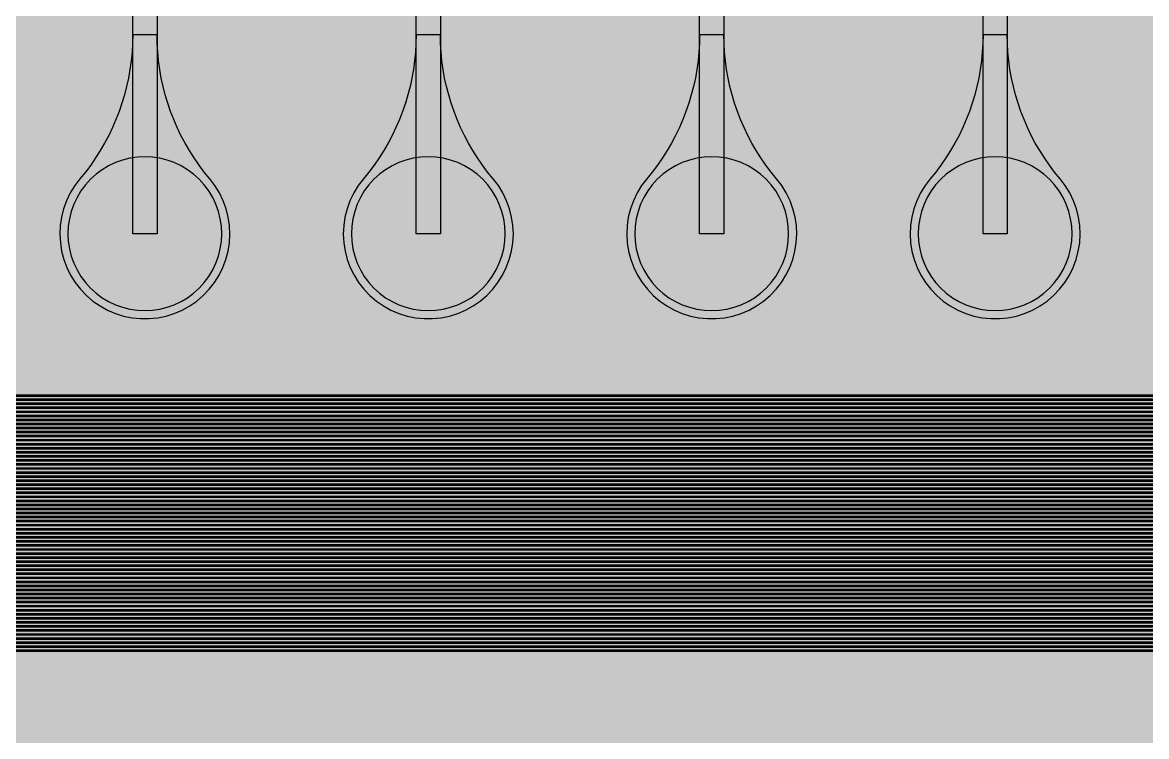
# Model space of a CAD drawing. Header units: metres. Extents: x -7220 to 10980, y -29667 to 1833.
# Drawn here: x -5383 to -3995, y -25514 to -24632 of the extents above; entities that cross this region are included whole.
import ezdxf

# ---------------------------------------------------------------- set-up
doc = ezdxf.new("R2010")
doc.units = ezdxf.units.M
for name, color, linetype in [('Metal1', 4, 'CONTINUOUS'), ('Polyimide', 7, 'CONTINUOUS'), ('Polyimide_Negative', 5, 'CONTINUOUS')]:
    doc.layers.add(name, color=color, linetype=linetype)

msp = doc.modelspace()

# ---------------------------------------------------------------- hatches: boundary and pattern name
at = {"layer": 'Polyimide'}
msp.add_hatch(color=7, dxfattribs=at).paths.add_polyline_path([(4099.4, -13861.6), (4142.6, -14152.8), (4214.2, -14438.4), (4313.4, -14715.5), (4439.2, -14981.7), (4590.6, -15234.2), (4766, -15470.7), (4963.7, -15688.8), (5181.8, -15886.5), (5418.3, -16061.9), (5670.8, -16213.3), (5936.9, -16339.1), (6214.1, -16438.3), (6499.7, -16509.9), (6790.9, -16553.1), (7085, -16567.5), (9980.4, -16567.5), (10058.8, -16571.4), (10136.4, -16582.9), (10212.6, -16601.9), (10286.5, -16628.4), (10357.5, -16662), (10424.8, -16702.3), (10487.9, -16749.1), (10546.1, -16801.8), (10598.8, -16860), (10645.6, -16923), (10685.9, -16990.4), (10719.5, -17061.4), (10745.9, -17135.3), (10765, -17211.4), (10776.5, -17289.1), (10780.4, -17367.5), (10780.4, -21957.3), (10741.6, -22012.9), (10706, -22070.6), (10673.6, -22130.1), (10644.5, -22191.4), (10618.9, -22254.2), (10596.8, -22318.2), (10578.3, -22383.5), (10563.4, -22449.6), (10552.2, -22516.5), (10544.7, -22583.8), (10541, -22651.5), (10541, -22719.3), (10544.7, -22787), (10552.2, -22854.4), (10563.4, -22921.2), (10578.3, -22987.4), (10596.8, -23052.6), (10618.9, -23116.7), (10644.5, -23179.5), (10673.6, -23240.7), (10706, -23300.3), (10741.6, -23357.9), (10780.4, -23413.5), (10780.4, -28667.5), (10776.5, -28745.9), (10765, -28823.6), (10745.9, -28899.7), (10719.5, -28973.6), (10685.9, -29044.6), (10645.6, -29112), (10598.8, -29175), (10546.1, -29233.2), (10487.9, -29285.9), (10424.8, -29332.7), (10357.5, -29373), (10286.5, -29406.6), (10212.6, -29433.1), (10136.4, -29452.1), (10058.8, -29463.6), (9980.4, -29467.5), (-6219.6, -29467.5), (-6298, -29463.6), (-6375.7, -29452.1), (-6451.9, -29433.1), (-6525.8, -29406.6), (-6596.7, -29373), (-6664.1, -29332.7), (-6727.1, -29285.9), (-6785.3, -29233.2), (-6838, -29175), (-6884.8, -29112), (-6925.2, -29044.6), (-6958.7, -28973.6), (-6985.2, -28899.7), (-7004.3, -28823.6), (-7015.8, -28745.9), (-7019.6, -28667.5), (-7019.6, -23426.3), (-6979.4, -23370.1), (-6942.3, -23311.6), (-6908.7, -23251.2), (-6878.5, -23189), (-6851.8, -23125.1), (-6828.8, -23059.9), (-6809.5, -22993.4), (-6794, -22926), (-6782.4, -22857.8), (-6774.6, -22789.1), (-6770.7, -22720), (-6770.7, -22650.8), (-6774.6, -22581.8), (-6782.4, -22513), (-6794, -22444.8), (-6809.5, -22377.4), (-6828.8, -22311), (-6851.8, -22245.7), (-6878.5, -22181.9), (-6908.7, -22119.7), (-6942.3, -22059.2), (-6979.4, -22000.8), (-7019.6, -21944.5), (-7019.6, -17367.5), (-7015.8, -17289.1), (-7004.3, -17211.4), (-6985.2, -17135.3), (-6958.7, -17061.4), (-6925.2, -16990.4), (-6884.8, -16923), (-6838, -16860), (-6785.3, -16801.8), (-6727.1, -16749.1), (-6664.1, -16702.3), (-6596.7, -16662), (-6525.8, -16628.4), (-6451.9, -16601.9), (-6375.7, -16582.9), (-6298, -16571.4), (-6219.6, -16567.5), (-3314, -16567.5), (-3019.9, -16553.1), (-2728.7, -16509.9), (-2443.1, -16438.3), (-2165.9, -16339.1), (-1899.8, -16213.3), (-1647.3, -16061.9), (-1410.8, -15886.5), (-1192.7, -15688.8), (-995, -15470.7), (-819.6, -15234.2), (-668.2, -14981.7), (-542.4, -14715.5), (-443.2, -14438.4), (-371.6, -14152.8), (-328.4, -13861.6), (-314, -13567.5), (-314, -13373.5), (-317.5, -13328.1), (-327.7, -13283.8), (-344.6, -13241.5), (-367.6, -13202.3), (-396.4, -13167), (-430.1, -13136.5), (-468, -13111.4), (-509.3, -13092.3), (-509.3, -13092.3), (-578.2, -13061.3), (-642.2, -13021.2), (-700.3, -12973), (-751.3, -12917.3), (-794.4, -12855.3), (-828.7, -12788.1), (-853.7, -12716.8), (-868.9, -12642.8), (-874, -12567.5), (-868.9, -12492.2), (-853.7, -12418.2), (-828.7, -12346.9), (-794.4, -12279.7), (-751.3, -12217.7), (-700.3, -12162), (-642.2, -12113.8), (-578.2, -12073.7), (-509.3, -12042.7), (-509.3, -12042.7), (-468, -12023.6), (-430.1, -11998.5), (-396.4, -11968), (-367.6, -11932.7), (-344.6, -11893.5), (-327.7, -11851.2), (-317.5, -11806.9), (-314, -11761.5), (-314, -11074.3), (-317.5, -11028.9), (-327.7, -10984.6), (-344.6, -10942.4), (-367.6, -10903.1), (-396.4, -10867.8), (-430.1, -10837.3), (-468, -10812.2), (-509.3, -10793.2), (-509.3, -10793.2), (-578.2, -10762.1), (-642.2, -10722.1), (-700.3, -10673.8), (-751.3, -10618.1), (-794.4, -10556.1), (-828.7, -10488.9), (-853.7, -10417.6), (-868.9, -10343.7), (-874, -10268.3), (-868.9, -10193), (-853.7, -10119), (-828.7, -10047.8), (-794.4, -9980.5), (-751.3, -9918.5), (-700.3, -9862.9), (-642.2, -9814.6), (-578.2, -9774.6), (-509.3, -9743.5), (-509.3, -9743.5), (-468, -9724.5), (-430.1, -9699.4), (-396.4, -9668.8), (-367.6, -9633.5), (-344.6, -9594.3), (-327.7, -9552), (-317.5, -9507.7), (-314, -9462.4), (-314, -8775.1), (-317.5, -8729.8), (-327.7, -8685.5), (-344.6, -8643.2), (-367.6, -8604), (-396.4, -8568.7), (-430.1, -8538.1), (-468, -8513), (-509.3, -8494), (-509.3, -8494), (-578.2, -8462.9), (-642.2, -8422.9), (-700.3, -8374.6), (-751.3, -8319), (-794.4, -8257), (-828.7, -8189.7), (-853.7, -8118.5), (-868.9, -8044.5), (-874, -7969.2), (-868.9, -7893.8), (-853.7, -7819.9), (-828.7, -7748.6), (-794.4, -7681.4), (-751.3, -7619.4), (-700.3, -7563.7), (-642.2, -7515.4), (-578.2, -7475.4), (-509.3, -7444.3), (-509.3, -7444.3), (-468, -7425.3), (-430.1, -7400.2), (-396.4, -7369.7), (-367.6, -7334.4), (-344.6, -7295.1), (-327.7, -7252.9), (-317.5, -7208.6), (-314, -7163.2), (-314, -6476), (-317.5, -6430.6), (-327.7, -6386.3), (-344.6, -6344), (-367.6, -6304.8), (-396.4, -6269.5), (-430.1, -6239), (-468, -6213.9), (-509.3, -6194.8), (-509.3, -6194.8), (-578.2, -6163.8), (-642.2, -6123.7), (-700.3, -6075.5), (-751.3, -6019.8), (-794.4, -5957.8), (-828.7, -5890.6), (-853.7, -5819.3), (-868.9, -5745.3), (-874, -5670), (-868.9, -5594.7), (-853.7, -5520.7), (-828.7, -5449.4), (-794.4, -5382.2), (-751.3, -5320.2), (-700.3, -5264.5), (-642.2, -5216.3), (-578.2, -5176.2), (-509.3, -5145.2), (-509.3, -5145.2), (-468, -5126.1), (-430.1, -5101), (-396.4, -5070.5), (-367.6, -5035.2), (-344.6, -4996), (-327.7, -4953.7), (-317.5, -4909.4), (-314, -4864), (-314, 380), (-314, 1532.5), (-269, 1532.5), (-268.8, 1525.6), (-268.1, 1518.8), (-267, 1512), (-265.4, 1505.3), (-263.4, 1498.7), (-261, 1492.3), (-258.2, 1486.1), (-254.9, 1480), (-251.3, 1474.2), (-247.3, 1468.6), (-242.9, 1463.3), (-238.2, 1458.3), (-233.2, 1453.6), (-227.9, 1449.2), (-222.3, 1445.2), (-216.5, 1441.6), (-210.4, 1438.3), (-204.2, 1435.5), (-197.8, 1433.1), (-191.2, 1431.1), (-184.5, 1429.5), (-177.7, 1428.4), (-170.9, 1427.7), (-164, 1427.5), (-157.1, 1427.7), (-150.3, 1428.4), (-143.5, 1429.5), (-136.8, 1431.1), (-130.2, 1433.1), (-123.8, 1435.5), (-117.6, 1438.3), (-111.5, 1441.6), (-105.7, 1445.2), (-100.1, 1449.2), (-94.8, 1453.6), (-89.8, 1458.3), (-85.1, 1463.3), (-80.7, 1468.6), (-76.7, 1474.2), (-73.1, 1480), (-69.8, 1486.1), (-67, 1492.3), (-64.6, 1498.7), (-62.6, 1505.3), (-61, 1512), (-59.9, 1518.8), (-59.2, 1525.6), (-59, 1532.5), (1786, 1532.5), (3835, 1532.5), (3835.2, 1539), (3835.9, 1545.6), (3836.9, 1552), (3838.4, 1558.4), (3840.3, 1564.6), (3842.6, 1570.8), (3845.3, 1576.7), (3848.4, 1582.5), (3851.9, 1588.1), (3855.7, 1593.4), (3859.8, 1598.4), (3864.3, 1603.2), (3869.1, 1607.7), (3874.1, 1611.8), (3879.4, 1615.6), (3885, 1619.1), (3890.8, 1622.2), (3896.7, 1624.9), (3902.9, 1627.2), (3909.1, 1629.1), (3915.5, 1630.6), (3921.9, 1631.6), (3928.5, 1632.3), (3935, 1632.5), (3941.5, 1632.3), (3948.1, 1631.6), (3954.5, 1630.6), (3960.9, 1629.1), (3967.1, 1627.2), (3973.3, 1624.9), (3979.2, 1622.2), (3985, 1619.1), (3990.6, 1615.6), (3995.9, 1611.8), (4000.9, 1607.7), (4005.7, 1603.2), (4010.2, 1598.4), (4014.3, 1593.4), (4018.1, 1588.1), (4021.6, 1582.5), (4024.7, 1576.7), (4027.4, 1570.8), (4029.7, 1564.6), (4031.6, 1558.4), (4033.1, 1552), (4034.1, 1545.6), (4034.8, 1539), (4035, 1532.5), (4085, 1532.5), (4085, 380), (4085, 330), (4085, -4864), (4088.5, -4909.4), (4098.7, -4953.7), (4115.6, -4996), (4138.6, -5035.2), (4167.4, -5070.5), (4201.1, -5101), (4239, -5126.1), (4280.3, -5145.2), (4280.3, -5145.2), (4349.2, -5176.2), (4413.2, -5216.3), (4471.3, -5264.5), (4522.3, -5320.2), (4565.4, -5382.2), (4599.7, -5449.4), (4624.7, -5520.7), (4639.9, -5594.7), (4645, -5670), (4639.9, -5745.3), (4624.7, -5819.3), (4599.7, -5890.6), (4565.4, -5957.8), (4522.3, -6019.8), (4471.3, -6075.5), (4413.2, -6123.7), (4349.2, -6163.8), (4280.3, -6194.8), (4239, -6213.9), (4201.1, -6239), (4167.4, -6269.5), (4138.6, -6304.8), (4115.6, -6344), (4098.7, -6386.3), (4088.5, -6430.6), (4085, -6476), (4085, -13567.5), (4099.4, -13861.6)])

# ---------------------------------------------------------------- linework, layer by layer
at = {"layer": 'Metal1'}
for points in [[(1558.9, -18191.7), (1558.9, -25377.9), (1528.3, -25408.5), (-6017.5, -25408.5), (-6048.1, -25377.9), (-6048.1, -22796.6), (-6017.5, -22766), (21.9, -22766), (69.5, -22789.8), (128.8, -22884.6), (206.2, -23035.7), (179.5, -23049.3), (102.1, -22898.3), (61.2, -22797.5), (21.4, -22768), (-6016.7, -22768), (-6046.1, -22797.4), (-6046.1, -25377.1), (-6016.7, -25406.5), (1527.5, -25406.5), (1556.9, -25377.1), (1556.9, -18191.7)], [(1553.9, -18191.7), (1553.9, -25372.9), (1523.3, -25403.5), (-6012.5, -25403.5), (-6043.1, -25372.9), (-6043.1, -22801.6), (-6012.5, -22771), (-11.7, -22771), (21.8, -22800.4), (32.9, -22964.2), (32.9, -23782.5), (2.9, -23782.5), (2.9, -22964.2), (14, -22803.6), (-12.5, -22773), (-6011.7, -22773), (-6041.1, -22802.4), (-6041.1, -25372.1), (-6011.7, -25401.5), (1522.5, -25401.5), (1551.9, -25372.1), (1551.9, -18191.7)], [(1548.9, -18191.7), (1548.9, -25367.9), (1518.3, -25398.5), (-6007.5, -25398.5), (-6038.1, -25367.9), (-6038.1, -22806.6), (-6007.5, -22776), (-328.1, -22776), (-279.9, -22799.4), (-223.6, -22885.6), (-143.9, -23035.5), (-170.4, -23049.5), (-250.1, -22899.7), (-288.6, -22807.6), (-328.6, -22778), (-6006.7, -22778), (-6036.1, -22807.4), (-6036.1, -25367.1), (-6006.7, -25396.5), (1517.5, -25396.5), (1546.9, -25367.1), (1546.9, -18191.7)], [(1543.9, -18191.7), (1543.9, -25362.9), (1513.3, -25393.5), (-6002.5, -25393.5), (-6033.1, -25362.9), (-6033.1, -22811.6), (-6002.5, -22781), (-361.7, -22781), (-328.2, -22810.4), (-317.1, -22972.2), (-317.1, -23782.5), (-347.1, -23782.5), (-347.1, -22972.2), (-336.1, -22813.6), (-362.5, -22783), (-6001.7, -22783), (-6031.1, -22812.4), (-6031.1, -25362.1), (-6001.7, -25391.5), (1512.5, -25391.5), (1541.9, -25362.1), (1541.9, -18191.7)], [(1538.9, -18191.7), (1538.9, -25357.9), (1508.3, -25388.5), (-5997.5, -25388.5), (-6028.1, -25357.9), (-6028.1, -22816.6), (-5997.5, -22786), (-678.1, -22786), (-629.3, -22808.9), (-576.1, -22886.7), (-494, -23035.2), (-520.3, -23049.8), (-602.3, -22901.2), (-638.3, -22817.6), (-678.6, -22788), (-5996.7, -22788), (-6026.1, -22817.4), (-6026.1, -25357.1), (-5996.7, -25386.5), (1507.5, -25386.5), (1536.9, -25357.1), (1536.9, -18191.7)], [(1533.9, -18191.7), (1533.9, -25352.9), (1503.3, -25383.5), (-5992.5, -25383.5), (-6023.1, -25352.9), (-6023.1, -22821.6), (-5992.5, -22791), (-711.7, -22791), (-678.2, -22820.4), (-667.1, -22980.2), (-667.1, -23782.5), (-697.1, -23782.5), (-697.1, -22980.2), (-686.1, -22823.6), (-712.5, -22793), (-5991.7, -22793), (-6021.1, -22822.4), (-6021.1, -25352.1), (-5991.7, -25381.5), (1502.5, -25381.5), (1531.9, -25352.1), (1531.9, -18191.7)], [(1528.9, -18191.7), (1528.9, -25347.9), (1498.3, -25378.5), (-5987.5, -25378.5), (-6018.1, -25347.9), (-6018.1, -22826.6), (-5987.5, -22796), (-1028.1, -22796), (-978.7, -22818.3), (-928.7, -22887.9), (-844.1, -23035), (-870.1, -23050), (-954.7, -22902.9), (-988, -22827.7), (-1028.6, -22798), (-5986.7, -22798), (-6016.1, -22827.4), (-6016.1, -25347.1), (-5986.7, -25376.5), (1497.5, -25376.5), (1526.9, -25347.1), (1526.9, -18191.7)], [(1523.9, -18191.7), (1523.9, -25342.9), (1493.3, -25373.5), (-5982.5, -25373.5), (-6013.1, -25342.9), (-6013.1, -22831.6), (-5982.5, -22801), (-1061.7, -22801), (-1028.1, -22830.3), (-1017.1, -22988.2), (-1017.1, -23782.5), (-1047.1, -23782.5), (-1047.1, -22988.2), (-1036.1, -22833.7), (-1062.5, -22803), (-5981.7, -22803), (-6011.1, -22832.4), (-6011.1, -25342.1), (-5981.7, -25371.5), (1492.5, -25371.5), (1521.9, -25342.1), (1521.9, -18191.7)], [(1518.9, -18191.7), (1518.9, -25337.9), (1488.3, -25368.5), (-5977.5, -25368.5), (-6008.1, -25337.9), (-6008.1, -22836.6), (-5977.5, -22806), (-1378.1, -22806), (-1328, -22827.7), (-1281.5, -22889.2), (-1194.3, -23034.8), (-1220, -23050.2), (-1307.3, -22904.7), (-1337.8, -22837.7), (-1378.6, -22808), (-5976.7, -22808), (-6006.1, -22837.4), (-6006.1, -25337.1), (-5976.7, -25366.5), (1487.5, -25366.5), (1516.9, -25337.1), (1516.9, -18191.7)], [(1513.9, -18191.7), (1513.9, -25332.9), (1483.3, -25363.5), (-5972.5, -25363.5), (-6003.1, -25332.9), (-6003.1, -22841.6), (-5972.5, -22811), (-1411.7, -22811), (-1378.1, -22840.3), (-1367.1, -22996.2), (-1367.1, -23782.5), (-1397.1, -23782.5), (-1397.1, -22996.2), (-1386.1, -22843.7), (-1412.5, -22813), (-5971.7, -22813), (-6001.1, -22842.4), (-6001.1, -25332.1), (-5971.7, -25361.5), (1482.5, -25361.5), (1511.9, -25332.1), (1511.9, -18191.7)], [(1508.9, -18191.7), (1508.9, -25327.9), (1478.3, -25358.5), (-5967.5, -25358.5), (-5998.1, -25327.9), (-5998.1, -22846.6), (-5967.5, -22816), (-1728.1, -22816), (-1677.3, -22837), (-1634.5, -22890.7), (-1544.4, -23034.5), (-1569.8, -23050.5), (-1659.9, -22906.6), (-1687.5, -22847.8), (-1728.6, -22818), (-5966.7, -22818), (-5996.1, -22847.4), (-5996.1, -25327.1), (-5966.7, -25356.5), (1477.5, -25356.5), (1506.9, -25327.1), (1506.9, -18191.7)], [(1503.9, -18191.7), (1503.9, -25322.9), (1473.3, -25353.5), (-5962.5, -25353.5), (-5993.1, -25322.9), (-5993.1, -22851.6), (-5962.5, -22821), (-1761.7, -22821), (-1728.1, -22850.3), (-1717.1, -23004.2), (-1717.1, -23782.5), (-1747.1, -23782.5), (-1747.1, -23004.2), (-1736.2, -22853.7), (-1762.5, -22823), (-5961.7, -22823), (-5991.1, -22852.4), (-5991.1, -25322.1), (-5961.7, -25351.5), (1472.5, -25351.5), (1501.9, -25322.1), (1501.9, -18191.7)], [(1498.9, -18191.7), (1498.9, -25317.9), (1468.3, -25348.5), (-5957.5, -25348.5), (-5988.1, -25317.9), (-5988.1, -22856.6), (-5957.5, -22826), (-2078.1, -22826), (-2026.5, -22846.3), (-1987.6, -22892.3), (-1894.6, -23034.3), (-1919.7, -23050.7), (-2012.7, -22908.8), (-2037.3, -22857.9), (-2078.6, -22828), (-5956.7, -22828), (-5986.1, -22857.4), (-5986.1, -25317.1), (-5956.7, -25346.5), (1467.5, -25346.5), (1496.9, -25317.1), (1496.9, -18191.7)], [(1493.9, -18191.7), (1493.9, -25312.9), (1463.3, -25343.5), (-5952.5, -25343.5), (-5983.1, -25312.9), (-5983.1, -22861.6), (-5952.5, -22831), (-2111.7, -22831), (-2078, -22860.3), (-2067.1, -23012.2), (-2067.1, -23782.5), (-2097.1, -23782.5), (-2097.1, -23012.2), (-2086.2, -22863.7), (-2112.5, -22833), (-5951.7, -22833), (-5981.1, -22862.4), (-5981.1, -25312.1), (-5951.7, -25341.5), (1462.5, -25341.5), (1491.9, -25312.1), (1491.9, -18191.7)], [(1488.9, -18191.7), (1488.9, -25307.9), (1458.3, -25338.5), (-5947.5, -25338.5), (-5978.1, -25307.9), (-5978.1, -22866.6), (-5947.5, -22836), (-2428.1, -22836), (-2375.7, -22855.4), (-2340.9, -22894.1), (-2244.8, -23034), (-2269.5, -23051), (-2365.6, -22911.1), (-2387, -22868.1), (-2428.6, -22838), (-5946.7, -22838), (-5976.1, -22867.4), (-5976.1, -25307.1), (-5946.7, -25336.5), (1457.5, -25336.5), (1486.9, -25307.1), (1486.9, -18191.7)], [(1483.9, -18191.7), (1483.9, -25302.9), (1453.3, -25333.5), (-5942.5, -25333.5), (-5973.1, -25302.9), (-5973.1, -22871.6), (-5942.5, -22841), (-2461.7, -22841), (-2428, -22870.3), (-2417.1, -23020.2), (-2417.1, -23782.5), (-2447.1, -23782.5), (-2447.1, -23020.2), (-2436.2, -22873.7), (-2462.5, -22843), (-5941.7, -22843), (-5971.1, -22872.4), (-5971.1, -25302.1), (-5941.7, -25331.5), (1452.5, -25331.5), (1481.9, -25302.1), (1481.9, -18191.7)], [(1478.9, -18191.7), (1478.9, -25297.9), (1448.3, -25328.5), (-5937.5, -25328.5), (-5968.1, -25297.9), (-5968.1, -22876.6), (-5937.5, -22846), (-2778.1, -22846), (-2724.8, -22864.4), (-2694.3, -22896.1), (-2595, -23033.7), (-2619.3, -23051.3), (-2718.7, -22913.7), (-2736.7, -22878.3), (-2778.6, -22848), (-5936.7, -22848), (-5966.1, -22877.4), (-5966.1, -25297.1), (-5936.7, -25326.5), (1447.5, -25326.5), (1476.9, -25297.1), (1476.9, -18191.7)], [(1473.9, -18191.7), (1473.9, -25292.9), (1443.3, -25323.5), (-5932.5, -25323.5), (-5963.1, -25292.9), (-5963.1, -22881.6), (-5932.5, -22851), (-2811.7, -22851), (-2778, -22880.3), (-2767.1, -23028.2), (-2767.1, -23782.5), (-2797.1, -23782.5), (-2797.1, -23028.2), (-2786.3, -22883.7), (-2812.5, -22853), (-5931.7, -22853), (-5961.1, -22882.4), (-5961.1, -25292.1), (-5931.7, -25321.5), (1442.5, -25321.5), (1471.9, -25292.1), (1471.9, -18191.7)], [(1468.9, -18191.7), (1468.9, -25287.9), (1438.3, -25318.5), (-5927.5, -25318.5), (-5958.1, -25287.9), (-5958.1, -22886.6), (-5927.5, -22856), (-3128.1, -22856), (-3073.9, -22873.2), (-3048, -22898.4), (-2945.2, -23033.4), (-2969.1, -23051.6), (-3071.9, -22916.6), (-3086.5, -22888.5), (-3128.6, -22858), (-5926.7, -22858), (-5956.1, -22887.4), (-5956.1, -25287.1), (-5926.7, -25316.5), (1437.5, -25316.5), (1466.9, -25287.1), (1466.9, -18191.7)], [(1463.9, -18191.7), (1463.9, -25282.9), (1433.3, -25313.5), (-5922.5, -25313.5), (-5953.1, -25282.9), (-5953.1, -22891.6), (-5922.5, -22861), (-3161.7, -22861), (-3127.9, -22890.3), (-3117.1, -23036.2), (-3117.1, -23782.5), (-3147.1, -23782.5), (-3147.1, -23036.2), (-3136.3, -22893.7), (-3162.5, -22863), (-5921.7, -22863), (-5951.1, -22892.4), (-5951.1, -25282.1), (-5921.7, -25311.5), (1432.5, -25311.5), (1461.9, -25282.1), (1461.9, -18191.7)], [(1458.9, -18191.7), (1458.9, -25277.9), (1428.3, -25308.5), (-5917.5, -25308.5), (-5948.1, -25277.9), (-5948.1, -22896.6), (-5917.5, -22866), (-3512.4, -22866), (-3456.6, -22881), (-3416.5, -22911.9), (-3296.5, -23031.9), (-3317.7, -23053.1), (-3437.7, -22933.1), (-3466.2, -22895.4), (-3512.8, -22868), (-5916.7, -22868), (-5946.1, -22897.4), (-5946.1, -25277.1), (-5916.7, -25306.5), (1427.5, -25306.5), (1456.9, -25277.1), (1456.9, -18191.7)], [(1453.9, -18191.7), (1453.9, -25272.9), (1423.3, -25303.5), (-5912.5, -25303.5), (-5943.1, -25272.9), (-5943.1, -22901.6), (-5912.5, -22871), (-3511.7, -22871), (-3477.9, -22900.3), (-3467.1, -23044.2), (-3467.1, -23782.5), (-3497.1, -23782.5), (-3497.1, -23044.2), (-3486.3, -22903.7), (-3512.5, -22873), (-5911.7, -22873), (-5941.1, -22902.4), (-5941.1, -25272.1), (-5911.7, -25301.5), (1422.5, -25301.5), (1451.9, -25272.1), (1451.9, -18191.7)], [(1448.9, -18191.7), (1448.9, -25267.9), (1418.3, -25298.5), (-5907.5, -25298.5), (-5938.1, -25267.9), (-5938.1, -22906.6), (-5907.5, -22876), (-3852.4, -22876), (-3795.9, -22890), (-3766.5, -22911.9), (-3646.5, -23031.9), (-3667.7, -23053.1), (-3787.7, -22933.1), (-3806.9, -22906.4), (-3852.8, -22878), (-5906.7, -22878), (-5936.1, -22907.4), (-5936.1, -25267.1), (-5906.7, -25296.5), (1417.5, -25296.5), (1446.9, -25267.1), (1446.9, -18191.7)], [(1443.9, -18191.7), (1443.9, -25262.9), (1413.3, -25293.5), (-5902.5, -25293.5), (-5933.1, -25262.9), (-5933.1, -22911.6), (-5902.5, -22881), (-3861.7, -22881), (-3827.9, -22910.2), (-3817.1, -23052.2), (-3817.1, -23782.5), (-3847.1, -23782.5), (-3847.1, -23052.2), (-3836.4, -22913.8), (-3862.5, -22883), (-5901.7, -22883), (-5931.1, -22912.4), (-5931.1, -25262.1), (-5901.7, -25291.5), (1412.5, -25291.5), (1441.9, -25262.1), (1441.9, -18191.7)], [(1438.9, -18191.7), (1438.9, -25257.9), (1408.3, -25288.5), (-5897.5, -25288.5), (-5928.1, -25257.9), (-5928.1, -22916.6), (-5897.5, -22886), (-4192.4, -22886), (-4135, -22898.7), (-4116.5, -22911.9), (-3996.5, -23031.9), (-4017.7, -23053.1), (-4137.7, -22933.1), (-4147.8, -22917.8), (-4192.8, -22888), (-5896.7, -22888), (-5926.1, -22917.4), (-5926.1, -25257.1), (-5896.7, -25286.5), (1407.5, -25286.5), (1436.9, -25257.1), (1436.9, -18191.7)], [(1433.9, -18191.7), (1433.9, -25252.9), (1403.3, -25283.5), (-5892.5, -25283.5), (-5923.1, -25252.9), (-5923.1, -22921.6), (-5892.5, -22891), (-4211.7, -22891), (-4177.8, -22920.2), (-4167.1, -23060.2), (-4167.1, -23782.5), (-4197.1, -23782.5), (-4197.1, -23060.2), (-4186.4, -22923.8), (-4212.5, -22893), (-5891.7, -22893), (-5921.1, -22922.4), (-5921.1, -25252.1), (-5891.7, -25281.5), (1402.5, -25281.5), (1431.9, -25252.1), (1431.9, -18191.7)], [(1428.9, -18191.7), (1428.9, -25247.9), (1398.3, -25278.5), (-5887.5, -25278.5), (-5918.1, -25247.9), (-5918.1, -22926.6), (-5887.5, -22896), (-4532.4, -22896), (-4473.7, -22906.7), (-4466.5, -22911.9), (-4346.5, -23031.9), (-4367.7, -23053.1), (-4487.7, -22933.1), (-4489.1, -22929.8), (-4532.8, -22898), (-5886.7, -22898), (-5916.1, -22927.4), (-5916.1, -25247.1), (-5886.7, -25276.5), (1397.5, -25276.5), (1426.9, -25247.1), (1426.9, -18191.7)], [(1423.9, -18191.7), (1423.9, -25242.9), (1393.3, -25273.5), (-5882.5, -25273.5), (-5913.1, -25242.9), (-5913.1, -22931.6), (-5882.5, -22901), (-4561.7, -22901), (-4527.8, -22930.2), (-4517.1, -23068.2), (-4517.1, -23782.5), (-4547.1, -23782.5), (-4547.1, -23068.2), (-4536.5, -22933.8), (-4562.5, -22903), (-5881.7, -22903), (-5911.1, -22932.4), (-5911.1, -25242.1), (-5881.7, -25271.5), (1392.5, -25271.5), (1421.9, -25242.1), (1421.9, -18191.7)], [(1418.9, -18191.7), (1418.9, -25237.9), (1388.3, -25268.5), (-5877.5, -25268.5), (-5908.1, -25237.9), (-5908.1, -22936.6), (-5877.5, -22906), (-4872.4, -22906), (-4812.9, -22915.5), (-4696.5, -23031.9), (-4717.7, -23053.1), (-4829.9, -22940.9), (-4872.8, -22908), (-5876.7, -22908), (-5906.1, -22937.4), (-5906.1, -25237.1), (-5876.7, -25266.5), (1387.5, -25266.5), (1416.9, -25237.1), (1416.9, -18191.7)], [(1413.9, -18191.7), (1413.9, -25232.9), (1383.3, -25263.5), (-5872.5, -25263.5), (-5903.1, -25232.9), (-5903.1, -22941.6), (-5872.5, -22911), (-4911.7, -22911), (-4877.8, -22940.2), (-4867.1, -23076.2), (-4867.1, -23782.5), (-4897.1, -23782.5), (-4897.1, -23076.2), (-4886.5, -22943.8), (-4912.5, -22913), (-5871.7, -22913), (-5901.1, -22942.4), (-5901.1, -25232.1), (-5871.7, -25261.5), (1382.5, -25261.5), (1411.9, -25232.1), (1411.9, -18191.7)], [(1408.9, -18191.7), (1408.9, -25227.9), (1378.3, -25258.5), (-5867.5, -25258.5), (-5898.1, -25227.9), (-5898.1, -22946.6), (-5867.5, -22916), (-5212.4, -22916), (-5152.9, -22925.5), (-5046.5, -23031.9), (-5067.7, -23053.1), (-5169.9, -22950.9), (-5212.8, -22918), (-5866.7, -22918), (-5896.1, -22947.4), (-5896.1, -25227.1), (-5866.7, -25256.5), (1377.5, -25256.5), (1406.9, -25227.1), (1406.9, -18191.7)], [(1403.9, -18191.7), (1403.9, -25222.9), (1373.3, -25253.5), (-5862.5, -25253.5), (-5893.1, -25222.9), (-5893.1, -22951.6), (-5862.5, -22921), (-5261.7, -22921), (-5227.7, -22950.2), (-5217.1, -23084.2), (-5217.1, -23782.5), (-5247.1, -23782.5), (-5247.1, -23084.2), (-5236.5, -22953.8), (-5262.5, -22923), (-5861.7, -22923), (-5891.1, -22952.4), (-5891.1, -25222.1), (-5861.7, -25251.5), (1372.5, -25251.5), (1401.9, -25222.1), (1401.9, -18191.7)], [(1398.9, -18191.7), (1398.9, -25217.9), (1368.3, -25248.5), (-5857.5, -25248.5), (-5888.1, -25217.9), (-5888.1, -23921.6), (-5857.5, -23891), (163.3, -23891), (199.6, -23919.2), (207.9, -23982.8), (207.9, -24152.5), (177.9, -24152.5), (177.9, -23982.8), (186.1, -23924.8), (162.5, -23893), (-5856.7, -23893), (-5886.1, -23922.4), (-5886.1, -25217.1), (-5856.7, -25246.5), (1367.5, -25246.5), (1396.9, -25217.1), (1396.9, -18191.7)], [(1393.9, -18191.7), (1393.9, -25212.9), (1363.3, -25243.5), (-5852.5, -25243.5), (-5883.1, -25212.9), (-5883.1, -23926.6), (-5852.5, -23896), (-11.7, -23896), (21.8, -23925.4), (32.9, -24086.2), (32.9, -24892.5), (2.9, -24892.5), (2.9, -24086.2), (13.9, -23928.6), (-12.5, -23898), (-5851.7, -23898), (-5881.1, -23927.4), (-5881.1, -25212.1), (-5851.7, -25241.5), (1362.5, -25241.5), (1391.9, -25212.1), (1391.9, -18191.7)], [(1388.9, -18191.7), (1388.9, -25207.9), (1358.3, -25238.5), (-5847.5, -25238.5), (-5878.1, -25207.9), (-5878.1, -23931.6), (-5847.5, -23901), (-328.1, -23901), (-279, -23923.6), (-227.4, -23997.3), (-144.1, -24145.1), (-170.2, -24159.9), (-253.5, -24012), (-288.2, -23932.6), (-328.6, -23903), (-5846.7, -23903), (-5876.1, -23932.4), (-5876.1, -25207.1), (-5846.7, -25236.5), (1357.5, -25236.5), (1386.9, -25207.1), (1386.9, -18191.7)], [(1383.9, -18191.7), (1383.9, -25202.9), (1353.3, -25233.5), (-5842.5, -25233.5), (-5873.1, -25202.9), (-5873.1, -23936.6), (-5842.5, -23906), (-361.7, -23906), (-328.1, -23935.4), (-317.1, -24094.2), (-317.1, -24892.5), (-347.1, -24892.5), (-347.1, -24094.2), (-336.1, -23938.6), (-362.5, -23908), (-5841.7, -23908), (-5871.1, -23937.4), (-5871.1, -25202.1), (-5841.7, -25231.5), (1352.5, -25231.5), (1381.9, -25202.1), (1381.9, -18191.7)], [(1378.9, -18191.7), (1378.9, -25197.9), (1348.3, -25228.5), (-5837.5, -25228.5), (-5868.1, -25197.9), (-5868.1, -23941.6), (-5837.5, -23911), (-678.1, -23911), (-628.4, -23933), (-580.1, -23998.6), (-494.2, -24144.9), (-520.1, -24160.1), (-606, -24013.8), (-637.9, -23942.7), (-678.6, -23913), (-5836.7, -23913), (-5866.1, -23942.4), (-5866.1, -25197.1), (-5836.7, -25226.5), (1347.5, -25226.5), (1376.9, -25197.1), (1376.9, -18191.7)], [(1373.9, -18191.7), (1373.9, -25192.9), (1343.3, -25223.5), (-5832.5, -25223.5), (-5863.1, -25192.9), (-5863.1, -23946.6), (-5832.5, -23916), (-711.7, -23916), (-678.1, -23945.3), (-667.1, -24102.2), (-667.1, -24892.5), (-697.1, -24892.5), (-697.1, -24102.2), (-686.1, -23948.7), (-712.5, -23918), (-5831.7, -23918), (-5861.1, -23947.4), (-5861.1, -25192.1), (-5831.7, -25221.5), (1342.5, -25221.5), (1371.9, -25192.1), (1371.9, -18191.7)], [(1368.9, -18191.7), (1368.9, -25187.9), (1338.3, -25218.5), (-5827.5, -25218.5), (-5858.1, -25187.9), (-5858.1, -23951.6), (-5827.5, -23921), (-1028.1, -23921), (-977.7, -23942.4), (-933, -24000), (-844.3, -24144.7), (-869.9, -24160.3), (-958.6, -24015.6), (-987.7, -23952.8), (-1028.6, -23923), (-5826.7, -23923), (-5856.1, -23952.4), (-5856.1, -25187.1), (-5826.7, -25216.5), (1337.5, -25216.5), (1366.9, -25187.1), (1366.9, -18191.7)], [(1363.9, -18191.7), (1363.9, -25182.9), (1333.3, -25213.5), (-5822.5, -25213.5), (-5853.1, -25182.9), (-5853.1, -23956.6), (-5822.5, -23926), (-1061.7, -23926), (-1028.1, -23955.3), (-1017.1, -24110.2), (-1017.1, -24892.5), (-1047.1, -24892.5), (-1047.1, -24110.2), (-1036.2, -23958.7), (-1062.5, -23928), (-5821.7, -23928), (-5851.1, -23957.4), (-5851.1, -25182.1), (-5821.7, -25211.5), (1332.5, -25211.5), (1361.9, -25182.1), (1361.9, -18191.7)], [(1358.9, -18191.7), (1358.9, -25177.9), (1328.3, -25208.5), (-5817.5, -25208.5), (-5848.1, -25177.9), (-5848.1, -23961.6), (-5817.5, -23931), (-1378.1, -23931), (-1326.9, -23951.7), (-1286, -24001.5), (-1194.5, -24144.4), (-1219.8, -24160.6), (-1311.3, -24017.7), (-1337.4, -23962.9), (-1378.6, -23933), (-5816.7, -23933), (-5846.1, -23962.4), (-5846.1, -25177.1), (-5816.7, -25206.5), (1327.5, -25206.5), (1356.9, -25177.1), (1356.9, -18191.7)], [(1353.9, -18191.7), (1353.9, -25172.9), (1323.3, -25203.5), (-5812.5, -25203.5), (-5843.1, -25172.9), (-5843.1, -23966.6), (-5812.5, -23936), (-1411.7, -23936), (-1378.1, -23965.3), (-1367.1, -24118.2), (-1367.1, -24892.5), (-1397.1, -24892.5), (-1397.1, -24118.2), (-1386.2, -23968.7), (-1412.5, -23938), (-5811.7, -23938), (-5841.1, -23967.4), (-5841.1, -25172.1), (-5811.7, -25201.5), (1322.5, -25201.5), (1351.9, -25172.1), (1351.9, -18191.7)], [(1348.9, -18191.7), (1348.9, -25167.9), (1318.3, -25198.5), (-5807.5, -25198.5), (-5838.1, -25167.9), (-5838.1, -23971.6), (-5807.5, -23941), (-1728.1, -23941), (-1676.1, -23960.8), (-1639.2, -24003.2), (-1544.7, -24144.1), (-1569.6, -24160.9), (-1664.1, -24019.9), (-1687.1, -23973), (-1728.6, -23943), (-5806.7, -23943), (-5836.1, -23972.4), (-5836.1, -25167.1), (-5806.7, -25196.5), (1317.5, -25196.5), (1346.9, -25167.1), (1346.9, -18191.7)], [(1343.9, -18191.7), (1343.9, -25162.9), (1313.3, -25193.5), (-5802.5, -25193.5), (-5833.1, -25162.9), (-5833.1, -23976.6), (-5802.5, -23946), (-1761.7, -23946), (-1728, -23975.3), (-1717.1, -24126.2), (-1717.1, -24892.5), (-1747.1, -24892.5), (-1747.1, -24126.2), (-1736.2, -23978.7), (-1762.5, -23948), (-5801.7, -23948), (-5831.1, -23977.4), (-5831.1, -25162.1), (-5801.7, -25191.5), (1312.5, -25191.5), (1341.9, -25162.1), (1341.9, -18191.7)], [(1338.9, -18191.7), (1338.9, -25157.9), (1308.3, -25188.5), (-5797.5, -25188.5), (-5828.1, -25157.9), (-5828.1, -23981.6), (-5797.5, -23951), (-2078.1, -23951), (-2025.3, -23969.9), (-1992.6, -24005.1), (-1894.9, -24143.9), (-1919.4, -24161.1), (-2017.1, -24022.4), (-2036.9, -23983.2), (-2078.6, -23953), (-5796.7, -23953), (-5826.1, -23982.4), (-5826.1, -25157.1), (-5796.7, -25186.5), (1307.5, -25186.5), (1336.9, -25157.1), (1336.9, -18191.7)], [(1333.9, -18191.7), (1333.9, -25152.9), (1303.3, -25183.5), (-5792.5, -25183.5), (-5823.1, -25152.9), (-5823.1, -23986.6), (-5792.5, -23956), (-2111.7, -23956), (-2078, -23985.3), (-2067.1, -24134.2), (-2067.1, -24892.5), (-2097.1, -24892.5), (-2097.1, -24134.2), (-2086.3, -23988.7), (-2112.5, -23958), (-5791.7, -23958), (-5821.1, -23987.4), (-5821.1, -25152.1), (-5791.7, -25181.5), (1302.5, -25181.5), (1331.9, -25152.1), (1331.9, -18191.7)], [(1328.9, -18191.7), (1328.9, -25147.9), (1298.3, -25178.5), (-5787.5, -25178.5), (-5818.1, -25147.9), (-5818.1, -23991.6), (-5787.5, -23961), (-2428.1, -23961), (-2374.4, -23978.8), (-2346.1, -24007.2), (-2245.1, -24143.6), (-2269.2, -24161.4), (-2370.2, -24025.1), (-2386.6, -23993.4), (-2428.6, -23963), (-5786.7, -23963), (-5816.1, -23992.4), (-5816.1, -25147.1), (-5786.7, -25176.5), (1297.5, -25176.5), (1326.9, -25147.1), (1326.9, -18191.7)], [(1323.9, -18191.7), (1323.9, -25142.9), (1293.3, -25173.5), (-5782.5, -25173.5), (-5813.1, -25142.9), (-5813.1, -23996.6), (-5782.5, -23966), (-2461.7, -23966), (-2428, -23995.3), (-2417.1, -24142.2), (-2417.1, -24892.5), (-2447.1, -24892.5), (-2447.1, -24142.2), (-2436.3, -23998.7), (-2462.5, -23968), (-5781.7, -23968), (-5811.1, -23997.4), (-5811.1, -25142.1), (-5781.7, -25171.5), (1292.5, -25171.5), (1321.9, -25142.1), (1321.9, -18191.7)], [(1318.9, -18191.7), (1318.9, -25137.9), (1288.3, -25168.5), (-5777.5, -25168.5), (-5808.1, -25137.9), (-5808.1, -24001.6), (-5777.5, -23971), (-2778.1, -23971), (-2723.4, -23987.6), (-2699.9, -24009.6), (-2595.3, -24143.3), (-2618.9, -24161.7), (-2723.5, -24028.1), (-2736.3, -24003.6), (-2778.6, -23973), (-5776.7, -23973), (-5806.1, -24002.4), (-5806.1, -25137.1), (-5776.7, -25166.5), (1287.5, -25166.5), (1316.9, -25137.1), (1316.9, -18191.7)], [(1313.9, -18191.7), (1313.9, -25132.9), (1283.3, -25163.5), (-5772.5, -25163.5), (-5803.1, -25132.9), (-5803.1, -24006.6), (-5772.5, -23976), (-2811.7, -23976), (-2777.9, -24005.3), (-2767.1, -24150.2), (-2767.1, -24892.5), (-2797.1, -24892.5), (-2797.1, -24150.2), (-2786.3, -24008.7), (-2812.5, -23978), (-5771.7, -23978), (-5801.1, -24007.4), (-5801.1, -25132.1), (-5771.7, -25161.5), (1282.5, -25161.5), (1311.9, -25132.1), (1311.9, -18191.7)], [(1308.9, -18191.7), (1308.9, -25127.9), (1278.3, -25158.5), (-5767.5, -25158.5), (-5798.1, -25127.9), (-5798.1, -24011.6), (-5767.5, -23981), (-3157.4, -23981), (-3101.3, -23995.6), (-3066.5, -24021.9), (-2946.5, -24141.9), (-2967.7, -24163.1), (-3087.7, -24043.1), (-3111.5, -24010.9), (-3157.8, -23983), (-5766.7, -23983), (-5796.1, -24012.4), (-5796.1, -25127.1), (-5766.7, -25156.5), (1277.5, -25156.5), (1306.9, -25127.1), (1306.9, -18191.7)], [(1303.9, -18191.7), (1303.9, -25122.9), (1273.3, -25153.5), (-5762.5, -25153.5), (-5793.1, -25122.9), (-5793.1, -24016.6), (-5762.5, -23986), (-3161.7, -23986), (-3127.9, -24015.2), (-3117.1, -24158.2), (-3117.1, -24892.5), (-3147.1, -24892.5), (-3147.1, -24158.2), (-3136.4, -24018.8), (-3162.5, -23988), (-5761.7, -23988), (-5791.1, -24017.4), (-5791.1, -25122.1), (-5761.7, -25151.5), (1272.5, -25151.5), (1301.9, -25122.1), (1301.9, -18191.7)], [(1298.9, -18191.7), (1298.9, -25117.9), (1268.3, -25148.5), (-5757.5, -25148.5), (-5788.1, -25117.9), (-5788.1, -24021.6), (-5757.5, -23991), (-3497.4, -23991), (-3440.5, -24004.4), (-3416.5, -24021.9), (-3296.5, -24141.9), (-3317.7, -24163.1), (-3437.7, -24043.1), (-3452.3, -24022), (-3497.8, -23993), (-5756.7, -23993), (-5786.1, -24022.4), (-5786.1, -25117.1), (-5756.7, -25146.5), (1267.5, -25146.5), (1296.9, -25117.1), (1296.9, -18191.7)], [(1293.9, -18191.7), (1293.9, -25112.9), (1263.3, -25143.5), (-5752.5, -25143.5), (-5783.1, -25112.9), (-5783.1, -24026.6), (-5752.5, -23996), (-3511.7, -23996), (-3477.9, -24025.2), (-3467.1, -24166.2), (-3467.1, -24892.5), (-3497.1, -24892.5), (-3497.1, -24166.2), (-3486.4, -24028.8), (-3512.5, -23998), (-5751.7, -23998), (-5781.1, -24027.4), (-5781.1, -25112.1), (-5751.7, -25141.5), (1262.5, -25141.5), (1291.9, -25112.1), (1291.9, -18191.7)], [(1288.9, -18191.7), (1288.9, -25107.9), (1258.3, -25138.5), (-5747.5, -25138.5), (-5778.1, -25107.9), (-5778.1, -24031.6), (-5747.5, -24001), (-3837.4, -24001), (-3779.4, -24012.8), (-3766.5, -24021.9), (-3646.5, -24141.9), (-3667.7, -24163.1), (-3787.7, -24043.1), (-3793.4, -24033.7), (-3837.8, -24003), (-5746.7, -24003), (-5776.1, -24032.4), (-5776.1, -25107.1), (-5746.7, -25136.5), (1257.5, -25136.5), (1286.9, -25107.1), (1286.9, -18191.7)], [(1283.9, -18191.7), (1283.9, -25102.9), (1253.3, -25133.5), (-5742.5, -25133.5), (-5773.1, -25102.9), (-5773.1, -24036.6), (-5742.5, -24006), (-3861.7, -24006), (-3827.8, -24035.2), (-3817.1, -24174.2), (-3817.1, -24892.5), (-3847.1, -24892.5), (-3847.1, -24174.2), (-3836.4, -24038.8), (-3862.5, -24008), (-5741.7, -24008), (-5771.1, -24037.4), (-5771.1, -25102.1), (-5741.7, -25131.5), (1252.5, -25131.5), (1281.9, -25102.1), (1281.9, -18191.7)], [(1278.9, -18191.7), (1278.9, -25097.9), (1248.3, -25128.5), (-5737.5, -25128.5), (-5768.1, -25097.9), (-5768.1, -24041.6), (-5737.5, -24011), (-4177.4, -24011), (-4117.9, -24020.5), (-3996.5, -24141.9), (-4017.7, -24163.1), (-4134.9, -24045.9), (-4177.8, -24013), (-5736.7, -24013), (-5766.1, -24042.4), (-5766.1, -25097.1), (-5736.7, -25126.5), (1247.5, -25126.5), (1276.9, -25097.1), (1276.9, -18191.7)], [(1273.9, -18191.7), (1273.9, -25092.9), (1243.3, -25123.5), (-5732.5, -25123.5), (-5763.1, -25092.9), (-5763.1, -24046.6), (-5732.5, -24016), (-4211.7, -24016), (-4177.8, -24045.2), (-4167.1, -24182.2), (-4167.1, -24892.5), (-4197.1, -24892.5), (-4197.1, -24182.2), (-4186.5, -24048.8), (-4212.5, -24018), (-5731.7, -24018), (-5761.1, -24047.4), (-5761.1, -25092.1), (-5731.7, -25121.5), (1242.5, -25121.5), (1271.9, -25092.1), (1271.9, -18191.7)], [(1268.9, -18191.7), (1268.9, -25087.9), (1238.3, -25118.5), (-5727.5, -25118.5), (-5758.1, -25087.9), (-5758.1, -24051.6), (-5727.5, -24021), (-4517.4, -24021), (-4457.9, -24030.5), (-4346.5, -24141.9), (-4367.7, -24163.1), (-4474.9, -24055.9), (-4517.8, -24023), (-5726.7, -24023), (-5756.1, -24052.4), (-5756.1, -25087.1), (-5726.7, -25116.5), (1237.5, -25116.5), (1266.9, -25087.1), (1266.9, -18191.7)], [(1263.9, -18191.7), (1263.9, -25082.9), (1233.3, -25113.5), (-5722.5, -25113.5), (-5753.1, -25082.9), (-5753.1, -24056.6), (-5722.5, -24026), (-4561.7, -24026), (-4527.7, -24055.2), (-4517.1, -24190.2), (-4517.1, -24892.5), (-4547.1, -24892.5), (-4547.1, -24190.2), (-4536.5, -24058.8), (-4562.5, -24028), (-5721.7, -24028), (-5751.1, -24057.4), (-5751.1, -25082.1), (-5721.7, -25111.5), (1232.5, -25111.5), (1261.9, -25082.1), (1261.9, -18191.7)], [(1258.9, -18191.7), (1258.9, -25077.9), (1228.3, -25108.5), (-5717.5, -25108.5), (-5748.1, -25077.9), (-5748.1, -24061.6), (-5717.5, -24031), (-4857.4, -24031), (-4797.9, -24040.5), (-4696.5, -24141.9), (-4717.7, -24163.1), (-4814.9, -24065.9), (-4857.8, -24033), (-5716.7, -24033), (-5746.1, -24062.4), (-5746.1, -25077.1), (-5716.7, -25106.5), (1227.5, -25106.5), (1256.9, -25077.1), (1256.9, -18191.7)], [(1253.9, -18191.7), (1253.9, -25072.9), (1223.3, -25103.5), (-5712.5, -25103.5), (-5743.1, -25072.9), (-5743.1, -24066.6), (-5712.5, -24036), (-4911.7, -24036), (-4877.7, -24065.2), (-4867.1, -24198.2), (-4867.1, -24892.5), (-4897.1, -24892.5), (-4897.1, -24198.2), (-4886.5, -24068.8), (-4912.5, -24038), (-5711.7, -24038), (-5741.1, -24067.4), (-5741.1, -25072.1), (-5711.7, -25101.5), (1222.5, -25101.5), (1251.9, -25072.1), (1251.9, -18191.7)], [(1248.9, -18191.7), (1248.9, -25067.9), (1218.3, -25098.5), (-5707.5, -25098.5), (-5738.1, -25067.9), (-5738.1, -24071.6), (-5707.5, -24041), (-5197.4, -24041), (-5137.9, -24050.5), (-5046.5, -24141.9), (-5067.7, -24163.1), (-5154.9, -24075.9), (-5197.8, -24043), (-5706.7, -24043), (-5736.1, -24072.4), (-5736.1, -25067.1), (-5706.7, -25096.5), (1217.5, -25096.5), (1246.9, -25067.1), (1246.9, -18191.7)], [(1243.9, -18191.7), (1243.9, -25062.9), (1213.3, -25093.5), (-5702.5, -25093.5), (-5733.1, -25062.9), (-5733.1, -24076.6), (-5702.5, -24046), (-5261.7, -24046), (-5227.7, -24075.2), (-5217.1, -24206.2), (-5217.1, -24892.5), (-5247.1, -24892.5), (-5247.1, -24206.2), (-5236.6, -24078.8), (-5262.5, -24048), (-5701.7, -24048), (-5731.1, -24077.4), (-5731.1, -25062.1), (-5701.7, -25091.5), (1212.5, -25091.5), (1241.9, -25062.1), (1241.9, -18191.7)]]:
    msp.add_lwpolyline(points, dxfattribs=at)
for points in [[(-5247.1, -24646.9), (-5247.3, -24657.7), (-5248, -24668.4), (-5249, -24679.1), (-5250.5, -24689.7), (-5252.3, -24700.3), (-5254.6, -24710.8), (-5257.3, -24721.1), (-5260.4, -24731.4), (-5263.9, -24741.6), (-5267.8, -24751.6), (-5272.1, -24761.4), (-5276.7, -24771.1), (-5281.8, -24780.6), (-5287.2, -24789.9), (-5292.9, -24798.9), (-5299, -24807.7), (-5305.5, -24816.3), (-5312.3, -24824.6), (-5318.7, -24833.1), (-5324.2, -24842.1), (-5328.9, -24851.7), (-5332.5, -24861.6), (-5335.1, -24871.9), (-5336.6, -24882.4), (-5337.1, -24893), (-5336.5, -24903.6), (-5334.9, -24914.1), (-5332.2, -24924.3), (-5328.5, -24934.2), (-5323.8, -24943.7), (-5318.1, -24952.7), (-5311.6, -24961.1), (-5304.3, -24968.8), (-5296.2, -24975.7), (-5287.5, -24981.7), (-5278.2, -24986.8), (-5268.5, -24991), (-5258.4, -24994.2), (-5248, -24996.3), (-5237.4, -24997.4), (-5226.8, -24997.4), (-5216.3, -24996.3), (-5205.9, -24994.2), (-5195.8, -24991), (-5186, -24986.8), (-5176.7, -24981.7), (-5168, -24975.7), (-5160, -24968.8), (-5152.6, -24961.1), (-5146.1, -24952.7), (-5140.5, -24943.7), (-5135.8, -24934.2), (-5132.1, -24924.3), (-5129.4, -24914.1), (-5127.7, -24903.6), (-5127.1, -24893), (-5127.6, -24882.4), (-5129.2, -24871.9), (-5131.8, -24861.6), (-5135.4, -24851.7), (-5140, -24842.1), (-5145.6, -24833.1), (-5152, -24824.6), (-5158.8, -24816.3), (-5165.2, -24807.7), (-5171.3, -24798.9), (-5177.1, -24789.9), (-5182.5, -24780.6), (-5187.5, -24771.1), (-5192.2, -24761.4), (-5196.4, -24751.6), (-5200.3, -24741.6), (-5203.8, -24731.4), (-5206.9, -24721.1), (-5209.6, -24710.8), (-5211.9, -24700.3), (-5213.8, -24689.7), (-5215.2, -24679.1), (-5216.3, -24668.4), (-5216.9, -24657.7), (-5217.1, -24646.9), (-5247.1, -24646.9)], [(-4897.1, -24646.9), (-4897.3, -24657.7), (-4898, -24668.4), (-4899, -24679.1), (-4900.5, -24689.7), (-4902.3, -24700.3), (-4904.6, -24710.8), (-4907.3, -24721.1), (-4910.4, -24731.4), (-4913.9, -24741.6), (-4917.8, -24751.6), (-4922.1, -24761.4), (-4926.7, -24771.1), (-4931.8, -24780.6), (-4937.2, -24789.9), (-4942.9, -24798.9), (-4949, -24807.7), (-4955.5, -24816.3), (-4962.3, -24824.6), (-4968.7, -24833.1), (-4974.2, -24842.1), (-4978.9, -24851.7), (-4982.5, -24861.6), (-4985.1, -24871.9), (-4986.6, -24882.4), (-4987.1, -24893), (-4986.5, -24903.6), (-4984.9, -24914.1), (-4982.2, -24924.3), (-4978.5, -24934.2), (-4973.8, -24943.7), (-4968.1, -24952.7), (-4961.6, -24961.1), (-4954.3, -24968.8), (-4946.2, -24975.7), (-4937.5, -24981.7), (-4928.2, -24986.8), (-4918.5, -24991), (-4908.4, -24994.2), (-4898, -24996.3), (-4887.4, -24997.4), (-4876.8, -24997.4), (-4866.3, -24996.3), (-4855.9, -24994.2), (-4845.8, -24991), (-4836, -24986.8), (-4826.7, -24981.7), (-4818, -24975.7), (-4810, -24968.8), (-4802.6, -24961.1), (-4796.1, -24952.7), (-4790.5, -24943.7), (-4785.8, -24934.2), (-4782.1, -24924.3), (-4779.4, -24914.1), (-4777.7, -24903.6), (-4777.1, -24893), (-4777.6, -24882.4), (-4779.2, -24871.9), (-4781.8, -24861.6), (-4785.4, -24851.7), (-4790, -24842.1), (-4795.6, -24833.1), (-4802, -24824.6), (-4808.8, -24816.3), (-4815.2, -24807.7), (-4821.3, -24798.9), (-4827.1, -24789.9), (-4832.5, -24780.6), (-4837.5, -24771.1), (-4842.2, -24761.4), (-4846.4, -24751.6), (-4850.3, -24741.6), (-4853.8, -24731.4), (-4856.9, -24721.1), (-4859.6, -24710.8), (-4861.9, -24700.3), (-4863.8, -24689.7), (-4865.2, -24679.1), (-4866.3, -24668.4), (-4866.9, -24657.7), (-4867.1, -24646.9), (-4897.1, -24646.9)], [(-4547.1, -24646.9), (-4547.3, -24657.7), (-4548, -24668.4), (-4549, -24679.1), (-4550.5, -24689.7), (-4552.3, -24700.3), (-4554.6, -24710.8), (-4557.3, -24721.1), (-4560.4, -24731.4), (-4563.9, -24741.6), (-4567.8, -24751.6), (-4572.1, -24761.4), (-4576.7, -24771.1), (-4581.8, -24780.6), (-4587.2, -24789.9), (-4592.9, -24798.9), (-4599, -24807.7), (-4605.5, -24816.3), (-4612.3, -24824.6), (-4618.7, -24833.1), (-4624.2, -24842.1), (-4628.9, -24851.7), (-4632.5, -24861.6), (-4635.1, -24871.9), (-4636.6, -24882.4), (-4637.1, -24893), (-4636.5, -24903.6), (-4634.9, -24914.1), (-4632.2, -24924.3), (-4628.5, -24934.2), (-4623.8, -24943.7), (-4618.1, -24952.7), (-4611.6, -24961.1), (-4604.3, -24968.8), (-4596.2, -24975.7), (-4587.5, -24981.7), (-4578.2, -24986.8), (-4568.5, -24991), (-4558.4, -24994.2), (-4548, -24996.3), (-4537.4, -24997.4), (-4526.8, -24997.4), (-4516.3, -24996.3), (-4505.9, -24994.2), (-4495.8, -24991), (-4486, -24986.8), (-4476.7, -24981.7), (-4468, -24975.7), (-4460, -24968.8), (-4452.6, -24961.1), (-4446.1, -24952.7), (-4440.5, -24943.7), (-4435.8, -24934.2), (-4432.1, -24924.3), (-4429.4, -24914.1), (-4427.7, -24903.6), (-4427.1, -24893), (-4427.6, -24882.4), (-4429.2, -24871.9), (-4431.8, -24861.6), (-4435.4, -24851.7), (-4440, -24842.1), (-4445.6, -24833.1), (-4452, -24824.6), (-4458.8, -24816.3), (-4465.2, -24807.7), (-4471.3, -24798.9), (-4477.1, -24789.9), (-4482.5, -24780.6), (-4487.5, -24771.1), (-4492.2, -24761.4), (-4496.4, -24751.6), (-4500.3, -24741.6), (-4503.8, -24731.4), (-4506.9, -24721.1), (-4509.6, -24710.8), (-4511.9, -24700.3), (-4513.8, -24689.7), (-4515.2, -24679.1), (-4516.3, -24668.4), (-4516.9, -24657.7), (-4517.1, -24646.9), (-4547.1, -24646.9)], [(-4197.1, -24646.9), (-4197.3, -24657.7), (-4198, -24668.4), (-4199, -24679.1), (-4200.5, -24689.7), (-4202.3, -24700.3), (-4204.6, -24710.8), (-4207.3, -24721.1), (-4210.4, -24731.4), (-4213.9, -24741.6), (-4217.8, -24751.6), (-4222.1, -24761.4), (-4226.7, -24771.1), (-4231.8, -24780.6), (-4237.2, -24789.9), (-4242.9, -24798.9), (-4249, -24807.7), (-4255.5, -24816.3), (-4262.3, -24824.6), (-4268.7, -24833.1), (-4274.2, -24842.1), (-4278.9, -24851.7), (-4282.5, -24861.6), (-4285.1, -24871.9), (-4286.6, -24882.4), (-4287.1, -24893), (-4286.5, -24903.6), (-4284.9, -24914.1), (-4282.2, -24924.3), (-4278.5, -24934.2), (-4273.8, -24943.7), (-4268.1, -24952.7), (-4261.6, -24961.1), (-4254.3, -24968.8), (-4246.2, -24975.7), (-4237.5, -24981.7), (-4228.2, -24986.8), (-4218.5, -24991), (-4208.4, -24994.2), (-4198, -24996.3), (-4187.4, -24997.4), (-4176.8, -24997.4), (-4166.3, -24996.3), (-4155.9, -24994.2), (-4145.8, -24991), (-4136, -24986.8), (-4126.7, -24981.7), (-4118, -24975.7), (-4110, -24968.8), (-4102.6, -24961.1), (-4096.1, -24952.7), (-4090.5, -24943.7), (-4085.8, -24934.2), (-4082.1, -24924.3), (-4079.4, -24914.1), (-4077.7, -24903.6), (-4077.1, -24893), (-4077.6, -24882.4), (-4079.2, -24871.9), (-4081.8, -24861.6), (-4085.4, -24851.7), (-4090, -24842.1), (-4095.6, -24833.1), (-4102, -24824.6), (-4108.8, -24816.3), (-4115.2, -24807.7), (-4121.3, -24798.9), (-4127.1, -24789.9), (-4132.5, -24780.6), (-4137.5, -24771.1), (-4142.2, -24761.4), (-4146.4, -24751.6), (-4150.3, -24741.6), (-4153.8, -24731.4), (-4156.9, -24721.1), (-4159.6, -24710.8), (-4161.9, -24700.3), (-4163.8, -24689.7), (-4165.2, -24679.1), (-4166.3, -24668.4), (-4166.9, -24657.7), (-4167.1, -24646.9), (-4197.1, -24646.9)]]:
    msp.add_lwpolyline(points, close=True, dxfattribs=at)
at = {"layer": 'Polyimide_Negative'}
for points in [[(-5137.1, -24892.5), (-5137.6, -24883.2), (-5139, -24874), (-5141.2, -24864.9), (-5144.4, -24856.1), (-5148.3, -24847.7), (-5153.1, -24839.7), (-5158.7, -24832.2), (-5164.9, -24825.3), (-5171.9, -24819.1), (-5179.3, -24813.5), (-5187.3, -24808.7), (-5195.8, -24804.7), (-5204.5, -24801.6), (-5213.6, -24799.3), (-5222.8, -24798), (-5232.1, -24797.5), (-5241.4, -24798), (-5250.7, -24799.3), (-5259.7, -24801.6), (-5268.5, -24804.7), (-5276.9, -24808.7), (-5284.9, -24813.5), (-5292.4, -24819.1), (-5299.3, -24825.3), (-5305.6, -24832.2), (-5311.1, -24839.7), (-5315.9, -24847.7), (-5319.9, -24856.1), (-5323, -24864.9), (-5325.3, -24874), (-5326.7, -24883.2), (-5327.1, -24892.5), (-5326.7, -24901.8), (-5325.3, -24911), (-5323, -24920.1), (-5319.9, -24928.9), (-5315.9, -24937.3), (-5311.1, -24945.3), (-5305.6, -24952.8), (-5299.3, -24959.7), (-5292.4, -24965.9), (-5284.9, -24971.5), (-5276.9, -24976.3), (-5268.5, -24980.3), (-5259.7, -24983.4), (-5250.7, -24985.7), (-5241.4, -24987), (-5232.1, -24987.5), (-5222.8, -24987), (-5213.6, -24985.7), (-5204.5, -24983.4), (-5195.8, -24980.3), (-5187.3, -24976.3), (-5179.3, -24971.5), (-5171.9, -24965.9), (-5164.9, -24959.7), (-5158.7, -24952.8), (-5153.1, -24945.3), (-5148.3, -24937.3), (-5144.4, -24928.9), (-5141.2, -24920.1), (-5139, -24911), (-5137.6, -24901.8), (-5137.1, -24892.5)], [(-4787.1, -24892.5), (-4787.6, -24883.2), (-4789, -24874), (-4791.2, -24864.9), (-4794.4, -24856.1), (-4798.3, -24847.7), (-4803.1, -24839.7), (-4808.7, -24832.2), (-4814.9, -24825.3), (-4821.9, -24819.1), (-4829.3, -24813.5), (-4837.3, -24808.7), (-4845.8, -24804.7), (-4854.5, -24801.6), (-4863.6, -24799.3), (-4872.8, -24798), (-4882.1, -24797.5), (-4891.4, -24798), (-4900.7, -24799.3), (-4909.7, -24801.6), (-4918.5, -24804.7), (-4926.9, -24808.7), (-4934.9, -24813.5), (-4942.4, -24819.1), (-4949.3, -24825.3), (-4955.6, -24832.2), (-4961.1, -24839.7), (-4965.9, -24847.7), (-4969.9, -24856.1), (-4973, -24864.9), (-4975.3, -24874), (-4976.7, -24883.2), (-4977.1, -24892.5), (-4976.7, -24901.8), (-4975.3, -24911), (-4973, -24920.1), (-4969.9, -24928.9), (-4965.9, -24937.3), (-4961.1, -24945.3), (-4955.6, -24952.8), (-4949.3, -24959.7), (-4942.4, -24965.9), (-4934.9, -24971.5), (-4926.9, -24976.3), (-4918.5, -24980.3), (-4909.7, -24983.4), (-4900.7, -24985.7), (-4891.4, -24987), (-4882.1, -24987.5), (-4872.8, -24987), (-4863.6, -24985.7), (-4854.5, -24983.4), (-4845.8, -24980.3), (-4837.3, -24976.3), (-4829.3, -24971.5), (-4821.9, -24965.9), (-4814.9, -24959.7), (-4808.7, -24952.8), (-4803.1, -24945.3), (-4798.3, -24937.3), (-4794.4, -24928.9), (-4791.2, -24920.1), (-4789, -24911), (-4787.6, -24901.8), (-4787.1, -24892.5)], [(-4437.1, -24892.5), (-4437.6, -24883.2), (-4439, -24874), (-4441.2, -24864.9), (-4444.4, -24856.1), (-4448.3, -24847.7), (-4453.1, -24839.7), (-4458.7, -24832.2), (-4464.9, -24825.3), (-4471.9, -24819.1), (-4479.3, -24813.5), (-4487.3, -24808.7), (-4495.8, -24804.7), (-4504.5, -24801.6), (-4513.6, -24799.3), (-4522.8, -24798), (-4532.1, -24797.5), (-4541.4, -24798), (-4550.7, -24799.3), (-4559.7, -24801.6), (-4568.5, -24804.7), (-4576.9, -24808.7), (-4584.9, -24813.5), (-4592.4, -24819.1), (-4599.3, -24825.3), (-4605.6, -24832.2), (-4611.1, -24839.7), (-4615.9, -24847.7), (-4619.9, -24856.1), (-4623, -24864.9), (-4625.3, -24874), (-4626.7, -24883.2), (-4627.1, -24892.5), (-4626.7, -24901.8), (-4625.3, -24911), (-4623, -24920.1), (-4619.9, -24928.9), (-4615.9, -24937.3), (-4611.1, -24945.3), (-4605.6, -24952.8), (-4599.3, -24959.7), (-4592.4, -24965.9), (-4584.9, -24971.5), (-4576.9, -24976.3), (-4568.5, -24980.3), (-4559.7, -24983.4), (-4550.7, -24985.7), (-4541.4, -24987), (-4532.1, -24987.5), (-4522.8, -24987), (-4513.6, -24985.7), (-4504.5, -24983.4), (-4495.8, -24980.3), (-4487.3, -24976.3), (-4479.3, -24971.5), (-4471.9, -24965.9), (-4464.9, -24959.7), (-4458.7, -24952.8), (-4453.1, -24945.3), (-4448.3, -24937.3), (-4444.4, -24928.9), (-4441.2, -24920.1), (-4439, -24911), (-4437.6, -24901.8), (-4437.1, -24892.5)], [(-4087.1, -24892.5), (-4087.6, -24883.2), (-4089, -24874), (-4091.2, -24864.9), (-4094.4, -24856.1), (-4098.3, -24847.7), (-4103.1, -24839.7), (-4108.7, -24832.2), (-4114.9, -24825.3), (-4121.9, -24819.1), (-4129.3, -24813.5), (-4137.3, -24808.7), (-4145.8, -24804.7), (-4154.5, -24801.6), (-4163.6, -24799.3), (-4172.8, -24798), (-4182.1, -24797.5), (-4191.4, -24798), (-4200.7, -24799.3), (-4209.7, -24801.6), (-4218.5, -24804.7), (-4226.9, -24808.7), (-4234.9, -24813.5), (-4242.4, -24819.1), (-4249.3, -24825.3), (-4255.6, -24832.2), (-4261.1, -24839.7), (-4265.9, -24847.7), (-4269.9, -24856.1), (-4273, -24864.9), (-4275.3, -24874), (-4276.7, -24883.2), (-4277.1, -24892.5), (-4276.7, -24901.8), (-4275.3, -24911), (-4273, -24920.1), (-4269.9, -24928.9), (-4265.9, -24937.3), (-4261.1, -24945.3), (-4255.6, -24952.8), (-4249.3, -24959.7), (-4242.4, -24965.9), (-4234.9, -24971.5), (-4226.9, -24976.3), (-4218.5, -24980.3), (-4209.7, -24983.4), (-4200.7, -24985.7), (-4191.4, -24987), (-4182.1, -24987.5), (-4172.8, -24987), (-4163.6, -24985.7), (-4154.5, -24983.4), (-4145.8, -24980.3), (-4137.3, -24976.3), (-4129.3, -24971.5), (-4121.9, -24965.9), (-4114.9, -24959.7), (-4108.7, -24952.8), (-4103.1, -24945.3), (-4098.3, -24937.3), (-4094.4, -24928.9), (-4091.2, -24920.1), (-4089, -24911), (-4087.6, -24901.8), (-4087.1, -24892.5)]]:
    msp.add_lwpolyline(points, close=True, dxfattribs=at)

doc.saveas('drawing.dxf')
